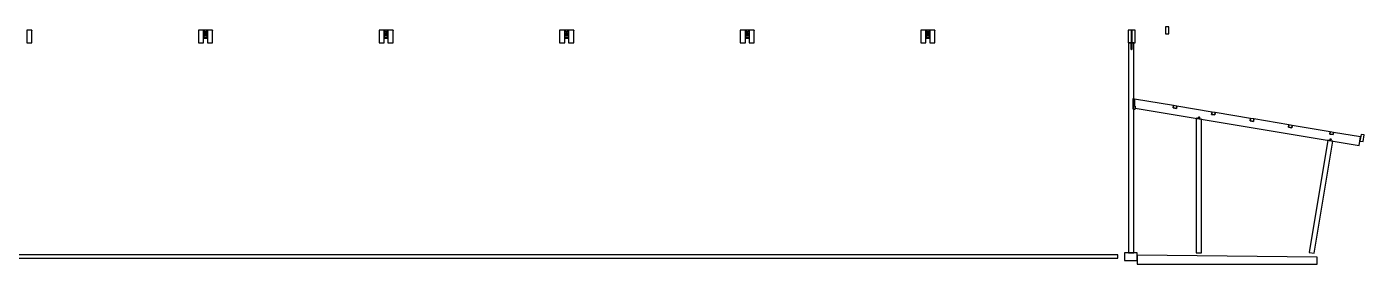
# Model space of a CAD drawing. Header units: inches. Extents: x -1578 to 1253, y -197 to 55.
# Drawn here: x -168 to 1253, y -197 to 55 of the extents above; entities that cross this region are included whole.
import ezdxf

# ---------------------------------------------------------------- set-up
doc = ezdxf.new("R2010")
doc.units = ezdxf.units.IN
doc.header["$MEASUREMENT"] = 0
doc.layers.add('SectionCutEdges', color=7, linetype='Continuous')

msp = doc.modelspace()

# ---------------------------------------------------------------- linework, layer by layer
at = {"layer": 'SectionCutEdges'}
for p, q in [((-163, 51.5), (-168.5, 51.5)), ((-168.5, 51.5), (-168.5, 40.6)), ((-163, 51.5), (-163, 51)), ((-163, 42.7), (-163, 51)), ((-163, 42.6), (-163, 42.7)), ((19.5, 51.5), (14, 51.5)), ((14, 51.5), (14, 48.7)), ((14, 48.7), (14, 43.2)), ((14, 48.7), (14, 48.7)), ((14, 43.2), (14, 38)), ((23.5, 51.5), (19.5, 51.5)), ((19.5, 51.5), (19.5, 50.5)), ((19.5, 51.4), (19.5, 51.5)), ((19.5, 40.9), (19.5, 51.4)), ((19.5, 50.5), (21, 50.5)), ((19.5, 49.9), (19.6, 50)), ((19.5, 49.8), (19.5, 49.9)), ((19.5, 49.9), (19.5, 49.9)), ((19.5, 49.8), (19.5, 43.1)), ((19.5, 49.8), (19.5, 49.8)), ((19.5, 43.1), (19.5, 43)), ((19.5, 43.1), (19.5, 43.1)), ((19.5, 43.1), (19.5, 43.1)), ((19.6, 43), (19.5, 43)), ((19.7, 50.1), (19.6, 50)), ((19.6, 50), (19.6, 50)), ((19.6, 50), (19.6, 50)), ((19.6, 50), (19.6, 50)), ((19.6, 42.9), (19.6, 43)), ((19.6, 43), (19.6, 43)), ((19.6, 42.9), (19.7, 42.9)), ((19.6, 42.9), (19.6, 42.9)), ((19.7, 50.1), (19.8, 50.1)), ((19.7, 50.1), (19.7, 50.1)), ((19.7, 42.9), (19.7, 42.9)), ((19.8, 42.9), (19.7, 42.9)), ((21, 50.1), (19.8, 50.1)), ((19.8, 42.9), (23.3, 42.9)), ((20, 43.4), (20, 49.6)), ((20, 49.6), (23, 49.6)), ((23, 43.4), (20, 43.4)), ((20.8, 48), (20.1, 46.8)), ((20.1, 46.8), (20.8, 45.6)), ((22.2, 48), (20.8, 48)), ((20.8, 47.2), (20.9, 47.3)), ((20.9, 47.3), (20.8, 47.2)), ((20.8, 47.1), (20.8, 47.2)), ((20.8, 47.2), (20.8, 47.1)), ((20.8, 46.9), (20.8, 47.1)), ((20.8, 47.1), (20.8, 46.9)), ((20.8, 46.8), (20.8, 46.9)), ((20.8, 46.9), (20.8, 46.8)), ((20.8, 46.7), (20.8, 46.8)), ((20.8, 46.8), (20.8, 46.7)), ((20.8, 46.6), (20.8, 46.7)), ((20.8, 46.7), (20.8, 46.6)), ((20.8, 46.5), (20.8, 46.6)), ((20.8, 46.6), (20.8, 46.5)), ((20.9, 46.4), (20.8, 46.5)), ((20.8, 46.5), (20.9, 46.4)), ((20.8, 45.6), (22.2, 45.6)), ((20.9, 47.3), (21, 47.4)), ((21, 47.4), (20.9, 47.3)), ((21, 46.3), (20.9, 46.4)), ((20.9, 46.4), (21, 46.3)), ((21, 50.4), (21, 50.5)), ((21, 50.4), (21, 50.1)), ((21, 50.1), (21, 50.1)), ((21, 47.4), (21.1, 47.4)), ((21.1, 47.4), (21, 47.4)), ((21.1, 46.2), (21, 46.3)), ((21, 46.3), (21.1, 46.2)), ((21.1, 47.4), (21.2, 47.5)), ((21.2, 47.5), (21.1, 47.4)), ((21.2, 46.2), (21.1, 46.2)), ((21.1, 46.2), (21.2, 46.2)), ((21.2, 47.5), (21.3, 47.5)), ((21.3, 47.5), (21.2, 47.5)), ((21.3, 46.1), (21.2, 46.2)), ((21.2, 46.2), (21.3, 46.1)), ((21.3, 47.5), (21.4, 47.6)), ((21.4, 47.6), (21.3, 47.5)), ((21.4, 46.1), (21.3, 46.1)), ((21.3, 46.1), (21.4, 46.1)), ((21.4, 47.6), (21.5, 47.6)), ((21.5, 47.6), (21.4, 47.6)), ((21.5, 46.1), (21.4, 46.1)), ((21.4, 46.1), (21.5, 46.1)), ((21.6, 47.6), (21.5, 47.6)), ((21.6, 47.6), (21.5, 47.6)), ((21.6, 46.1), (21.5, 46.1)), ((21.5, 46.1), (21.6, 46.1)), ((21.6, 47.6), (21.6, 47.6)), ((21.7, 47.6), (21.6, 47.6)), ((21.7, 47.5), (21.6, 47.6)), ((21.7, 46.1), (21.6, 46.1)), ((21.6, 46.1), (21.7, 46.1)), ((21.7, 47.5), (21.7, 47.6)), ((21.8, 47.5), (21.7, 47.5)), ((21.8, 47.5), (21.7, 47.5)), ((21.8, 46.2), (21.7, 46.1)), ((21.7, 46.1), (21.8, 46.2)), ((21.8, 47.5), (21.8, 47.5)), ((21.8, 47.5), (21.8, 47.5)), ((21.9, 47.5), (21.8, 47.5)), ((21.9, 47.4), (21.8, 47.5)), ((21.9, 46.2), (21.8, 46.2)), ((21.8, 46.2), (21.9, 46.2)), ((21.9, 47.4), (21.9, 47.5)), ((22, 47.4), (21.9, 47.4)), ((22, 47.4), (21.9, 47.4)), ((22, 46.3), (21.9, 46.2)), ((21.9, 46.2), (22, 46.3)), ((22, 50.1), (22, 50.5)), ((22, 50.5), (23.5, 50.5)), ((22, 50.1), (22, 50.1)), ((23.3, 50.1), (22, 50.1)), ((22, 47.3), (22, 47.4)), ((22, 47.4), (22, 47.4)), ((22.1, 47.3), (22, 47.4)), ((22.1, 47.3), (22, 47.3)), ((22.1, 46.4), (22, 46.3)), ((22, 46.3), (22.1, 46.4)), ((22.1, 47.3), (22.1, 47.3)), ((22.1, 47.3), (22.2, 47.2)), ((22.2, 47.2), (22.1, 47.3)), ((22.2, 46.5), (22.1, 46.4)), ((22.1, 46.4), (22.2, 46.5)), ((22.9, 46.8), (22.2, 48)), ((22.2, 47.2), (22.2, 47.1)), ((22.2, 47.1), (22.2, 47.2)), ((22.2, 47.1), (22.2, 46.9)), ((22.2, 46.9), (22.2, 47.1)), ((22.2, 46.9), (22.3, 46.8)), ((22.3, 46.8), (22.2, 46.9)), ((22.3, 46.8), (22.2, 46.7)), ((22.2, 45.6), (22.9, 46.8)), ((22.2, 46.7), (22.3, 46.8)), ((22.2, 46.7), (22.2, 46.6)), ((22.2, 46.6), (22.2, 46.7)), ((22.2, 46.6), (22.2, 46.5)), ((22.2, 46.5), (22.2, 46.6)), ((23, 49.6), (23, 43.4)), ((23.3, 50.1), (23.3, 50.1)), ((23.3, 50.1), (23.3, 50.1)), ((23.4, 50), (23.3, 50.1)), ((23.3, 42.9), (23.4, 42.9)), ((23.3, 42.9), (23.3, 42.9)), ((23.3, 42.9), (23.3, 42.9)), ((23.4, 50), (23.4, 50)), ((23.4, 50), (23.4, 50)), ((23.5, 50), (23.4, 50)), ((23.4, 43), (23.5, 43)), ((23.4, 42.9), (23.4, 43)), ((23.4, 42.9), (23.4, 42.9)), ((23.5, 50.5), (23.5, 51.5)), ((29, 51.5), (23.5, 51.5)), ((23.5, 51.5), (23.5, 40.6)), ((23.5, 49.9), (23.5, 50)), ((23.5, 49.9), (23.5, 49.9)), ((23.5, 49.8), (23.5, 49.9)), ((23.5, 43.1), (23.5, 49.8)), ((23.5, 49.8), (23.5, 49.8)), ((23.5, 43.1), (23.5, 43.1)), ((23.5, 43.1), (23.5, 43.1)), ((23.5, 43), (23.5, 43.1)), ((23.5, 43), (23.5, 43)), ((29, 51.5), (29, 51)), ((29, 42.7), (29, 51)), ((29, 42.6), (29, 42.7)), ((211.5, 51.5), (206, 51.5)), ((206, 51.5), (206, 48.7)), ((206, 48.7), (206, 43.2)), ((206, 48.7), (206, 48.7)), ((206, 43.2), (206, 38)), ((215.5, 51.5), (211.5, 51.5)), ((211.5, 51.5), (211.5, 50.5)), ((211.5, 51.4), (211.5, 51.5)), ((211.5, 40.9), (211.5, 51.4)), ((211.5, 50.5), (213, 50.5)), ((211.5, 49.9), (211.6, 50)), ((211.5, 49.8), (211.5, 49.9)), ((211.5, 49.9), (211.5, 49.9)), ((211.5, 49.8), (211.5, 43.1)), ((211.5, 49.8), (211.5, 49.8)), ((211.5, 43.1), (211.5, 43)), ((211.5, 43.1), (211.5, 43.1)), ((211.5, 43.1), (211.5, 43.1)), ((211.6, 43), (211.5, 43)), ((211.7, 50.1), (211.6, 50)), ((211.6, 50), (211.6, 50)), ((211.6, 50), (211.6, 50)), ((211.6, 50), (211.6, 50)), ((211.6, 42.9), (211.6, 43)), ((211.6, 43), (211.6, 43)), ((211.6, 42.9), (211.7, 42.9)), ((211.6, 42.9), (211.6, 42.9)), ((211.7, 50.1), (211.8, 50.1)), ((211.7, 50.1), (211.7, 50.1)), ((211.7, 42.9), (211.7, 42.9)), ((211.8, 42.9), (211.7, 42.9)), ((213, 50.1), (211.8, 50.1)), ((211.8, 42.9), (215.3, 42.9)), ((212, 43.4), (212, 49.6)), ((212, 49.6), (215, 49.6)), ((215, 43.4), (212, 43.4)), ((212.8, 48), (212.1, 46.8)), ((212.1, 46.8), (212.8, 45.6)), ((214.2, 48), (212.8, 48)), ((212.8, 47.2), (212.9, 47.3)), ((212.9, 47.3), (212.8, 47.2)), ((212.8, 47.1), (212.8, 47.2)), ((212.8, 47.2), (212.8, 47.1)), ((212.8, 46.9), (212.8, 47.1)), ((212.8, 47.1), (212.8, 46.9)), ((212.8, 46.8), (212.8, 46.9)), ((212.8, 46.9), (212.8, 46.8)), ((212.8, 46.7), (212.8, 46.8)), ((212.8, 46.8), (212.8, 46.7)), ((212.8, 46.6), (212.8, 46.7)), ((212.8, 46.7), (212.8, 46.6)), ((212.8, 46.5), (212.8, 46.6)), ((212.8, 46.6), (212.8, 46.5)), ((212.9, 46.4), (212.8, 46.5)), ((212.8, 46.5), (212.9, 46.4)), ((212.8, 45.6), (214.2, 45.6)), ((212.9, 47.3), (213, 47.4)), ((213, 47.4), (212.9, 47.3)), ((213, 46.3), (212.9, 46.4)), ((212.9, 46.4), (213, 46.3)), ((213, 50.4), (213, 50.5)), ((213, 50.4), (213, 50.1)), ((213, 50.1), (213, 50.1)), ((213, 47.4), (213.1, 47.4)), ((213.1, 47.4), (213, 47.4)), ((213.1, 46.2), (213, 46.3)), ((213, 46.3), (213.1, 46.2)), ((213.1, 47.4), (213.2, 47.5)), ((213.2, 47.5), (213.1, 47.4)), ((213.2, 46.2), (213.1, 46.2)), ((213.1, 46.2), (213.2, 46.2)), ((213.2, 47.5), (213.3, 47.5)), ((213.3, 47.5), (213.2, 47.5)), ((213.3, 46.1), (213.2, 46.2)), ((213.2, 46.2), (213.3, 46.1)), ((213.3, 47.5), (213.4, 47.6)), ((213.4, 47.6), (213.3, 47.5)), ((213.4, 46.1), (213.3, 46.1)), ((213.3, 46.1), (213.4, 46.1)), ((213.4, 47.6), (213.5, 47.6)), ((213.5, 47.6), (213.4, 47.6)), ((213.5, 46.1), (213.4, 46.1)), ((213.4, 46.1), (213.5, 46.1)), ((213.6, 47.6), (213.5, 47.6)), ((213.6, 47.6), (213.5, 47.6)), ((213.6, 46.1), (213.5, 46.1)), ((213.5, 46.1), (213.6, 46.1)), ((213.6, 47.6), (213.6, 47.6)), ((213.7, 47.6), (213.6, 47.6)), ((213.7, 47.5), (213.6, 47.6)), ((213.7, 46.1), (213.6, 46.1)), ((213.6, 46.1), (213.7, 46.1)), ((213.7, 47.5), (213.7, 47.6)), ((213.8, 47.5), (213.7, 47.5)), ((213.8, 47.5), (213.7, 47.5)), ((213.8, 46.2), (213.7, 46.1)), ((213.7, 46.1), (213.8, 46.2)), ((213.8, 47.5), (213.8, 47.5)), ((213.8, 47.5), (213.8, 47.5)), ((213.9, 47.5), (213.8, 47.5)), ((213.9, 47.4), (213.8, 47.5)), ((213.9, 46.2), (213.8, 46.2)), ((213.8, 46.2), (213.9, 46.2)), ((213.9, 47.4), (213.9, 47.5)), ((214, 47.4), (213.9, 47.4)), ((214, 47.4), (213.9, 47.4)), ((214, 46.3), (213.9, 46.2)), ((213.9, 46.2), (214, 46.3)), ((214, 50.1), (214, 50.5)), ((214, 50.5), (215.5, 50.5)), ((214, 50.1), (214, 50.1)), ((215.3, 50.1), (214, 50.1)), ((214, 47.3), (214, 47.4)), ((214, 47.4), (214, 47.4)), ((214.1, 47.3), (214, 47.4)), ((214.1, 47.3), (214, 47.3)), ((214.1, 46.4), (214, 46.3)), ((214, 46.3), (214.1, 46.4)), ((214.1, 47.3), (214.1, 47.3)), ((214.1, 47.3), (214.2, 47.2)), ((214.2, 47.2), (214.1, 47.3)), ((214.2, 46.5), (214.1, 46.4)), ((214.1, 46.4), (214.2, 46.5)), ((214.9, 46.8), (214.2, 48)), ((214.2, 47.2), (214.2, 47.1)), ((214.2, 47.1), (214.2, 47.2)), ((214.2, 47.1), (214.2, 46.9)), ((214.2, 46.9), (214.2, 47.1)), ((214.2, 46.9), (214.3, 46.8)), ((214.3, 46.8), (214.2, 46.9)), ((214.3, 46.8), (214.2, 46.7)), ((214.2, 45.6), (214.9, 46.8)), ((214.2, 46.7), (214.3, 46.8)), ((214.2, 46.7), (214.2, 46.6)), ((214.2, 46.6), (214.2, 46.7)), ((214.2, 46.6), (214.2, 46.5)), ((214.2, 46.5), (214.2, 46.6)), ((215, 49.6), (215, 43.4)), ((215.3, 50.1), (215.3, 50.1)), ((215.3, 50.1), (215.3, 50.1)), ((215.4, 50), (215.3, 50.1)), ((215.3, 42.9), (215.4, 42.9)), ((215.3, 42.9), (215.3, 42.9)), ((215.3, 42.9), (215.3, 42.9)), ((215.4, 50), (215.4, 50)), ((215.4, 50), (215.4, 50)), ((215.5, 50), (215.4, 50)), ((215.4, 43), (215.5, 43)), ((215.4, 42.9), (215.4, 43)), ((215.4, 42.9), (215.4, 42.9)), ((215.5, 50.5), (215.5, 51.5)), ((221, 51.5), (215.5, 51.5)), ((215.5, 51.5), (215.5, 40.6)), ((215.5, 49.9), (215.5, 50)), ((215.5, 49.9), (215.5, 49.9)), ((215.5, 49.8), (215.5, 49.9)), ((215.5, 43.1), (215.5, 49.8)), ((215.5, 49.8), (215.5, 49.8)), ((215.5, 43.1), (215.5, 43.1)), ((215.5, 43.1), (215.5, 43.1)), ((215.5, 43), (215.5, 43.1)), ((215.5, 43), (215.5, 43)), ((221, 51.5), (221, 51)), ((221, 42.7), (221, 51)), ((221, 42.6), (221, 42.7)), ((403.5, 51.5), (398, 51.5)), ((398, 51.5), (398, 48.7)), ((398, 48.7), (398, 43.2)), ((398, 48.7), (398, 48.7)), ((398, 43.2), (398, 38)), ((407.5, 51.5), (403.5, 51.5)), ((403.5, 51.5), (403.5, 50.5)), ((403.5, 51.4), (403.5, 51.5)), ((403.5, 40.9), (403.5, 51.4)), ((403.5, 50.5), (405, 50.5)), ((403.5, 49.9), (403.6, 50)), ((403.5, 49.8), (403.5, 49.9)), ((403.5, 49.9), (403.5, 49.9)), ((403.5, 49.8), (403.5, 43.1)), ((403.5, 49.8), (403.5, 49.8)), ((403.5, 43.1), (403.5, 43)), ((403.5, 43.1), (403.5, 43.1)), ((403.5, 43.1), (403.5, 43.1)), ((403.6, 43), (403.5, 43)), ((403.7, 50.1), (403.6, 50)), ((403.6, 50), (403.6, 50)), ((403.6, 50), (403.6, 50)), ((403.6, 50), (403.6, 50)), ((403.6, 42.9), (403.6, 43)), ((403.6, 43), (403.6, 43)), ((403.6, 42.9), (403.7, 42.9)), ((403.6, 42.9), (403.6, 42.9)), ((403.7, 50.1), (403.8, 50.1)), ((403.7, 50.1), (403.7, 50.1)), ((403.7, 42.9), (403.7, 42.9)), ((403.8, 42.9), (403.7, 42.9)), ((405, 50.1), (403.8, 50.1)), ((403.8, 42.9), (407.3, 42.9)), ((404, 43.4), (404, 49.6)), ((404, 49.6), (407, 49.6)), ((407, 43.4), (404, 43.4)), ((404.8, 48), (404.1, 46.8)), ((404.1, 46.8), (404.8, 45.6)), ((406.2, 48), (404.8, 48)), ((404.8, 47.2), (404.9, 47.3)), ((404.9, 47.3), (404.8, 47.2)), ((404.8, 47.1), (404.8, 47.2)), ((404.8, 47.2), (404.8, 47.1)), ((404.8, 46.9), (404.8, 47.1)), ((404.8, 47.1), (404.8, 46.9)), ((404.8, 46.8), (404.8, 46.9)), ((404.8, 46.9), (404.8, 46.8)), ((404.8, 46.7), (404.8, 46.8)), ((404.8, 46.8), (404.8, 46.7)), ((404.8, 46.6), (404.8, 46.7)), ((404.8, 46.7), (404.8, 46.6)), ((404.8, 46.5), (404.8, 46.6)), ((404.8, 46.6), (404.8, 46.5)), ((404.9, 46.4), (404.8, 46.5)), ((404.8, 46.5), (404.9, 46.4)), ((404.8, 45.6), (406.2, 45.6)), ((404.9, 47.3), (405, 47.4)), ((405, 47.4), (404.9, 47.3)), ((405, 46.3), (404.9, 46.4)), ((404.9, 46.4), (405, 46.3)), ((405, 50.4), (405, 50.5)), ((405, 50.4), (405, 50.1)), ((405, 50.1), (405, 50.1)), ((405, 47.4), (405.1, 47.4)), ((405.1, 47.4), (405, 47.4)), ((405.1, 46.2), (405, 46.3)), ((405, 46.3), (405.1, 46.2)), ((405.1, 47.4), (405.2, 47.5)), ((405.2, 47.5), (405.1, 47.4)), ((405.2, 46.2), (405.1, 46.2)), ((405.1, 46.2), (405.2, 46.2)), ((405.2, 47.5), (405.3, 47.5)), ((405.3, 47.5), (405.2, 47.5)), ((405.3, 46.1), (405.2, 46.2)), ((405.2, 46.2), (405.3, 46.1)), ((405.3, 47.5), (405.4, 47.6)), ((405.4, 47.6), (405.3, 47.5)), ((405.4, 46.1), (405.3, 46.1)), ((405.3, 46.1), (405.4, 46.1)), ((405.4, 47.6), (405.5, 47.6)), ((405.5, 47.6), (405.4, 47.6)), ((405.5, 46.1), (405.4, 46.1)), ((405.4, 46.1), (405.5, 46.1)), ((405.6, 47.6), (405.5, 47.6)), ((405.6, 47.6), (405.5, 47.6)), ((405.6, 46.1), (405.5, 46.1)), ((405.5, 46.1), (405.6, 46.1)), ((405.6, 47.6), (405.6, 47.6)), ((405.7, 47.6), (405.6, 47.6)), ((405.7, 47.5), (405.6, 47.6)), ((405.7, 46.1), (405.6, 46.1)), ((405.6, 46.1), (405.7, 46.1)), ((405.7, 47.5), (405.7, 47.6)), ((405.8, 47.5), (405.7, 47.5)), ((405.8, 47.5), (405.7, 47.5)), ((405.8, 46.2), (405.7, 46.1)), ((405.7, 46.1), (405.8, 46.2)), ((405.8, 47.5), (405.8, 47.5)), ((405.8, 47.5), (405.8, 47.5)), ((405.9, 47.5), (405.8, 47.5)), ((405.9, 47.4), (405.8, 47.5)), ((405.9, 46.2), (405.8, 46.2)), ((405.8, 46.2), (405.9, 46.2)), ((405.9, 47.4), (405.9, 47.5)), ((406, 47.4), (405.9, 47.4)), ((406, 47.4), (405.9, 47.4)), ((406, 46.3), (405.9, 46.2)), ((405.9, 46.2), (406, 46.3)), ((406, 50.1), (406, 50.5)), ((406, 50.5), (407.5, 50.5)), ((406, 50.1), (406, 50.1)), ((407.3, 50.1), (406, 50.1)), ((406, 47.3), (406, 47.4)), ((406, 47.4), (406, 47.4)), ((406.1, 47.3), (406, 47.4)), ((406.1, 47.3), (406, 47.3)), ((406.1, 46.4), (406, 46.3)), ((406, 46.3), (406.1, 46.4)), ((406.1, 47.3), (406.1, 47.3)), ((406.1, 47.3), (406.2, 47.2)), ((406.2, 47.2), (406.1, 47.3)), ((406.2, 46.5), (406.1, 46.4)), ((406.1, 46.4), (406.2, 46.5)), ((406.9, 46.8), (406.2, 48)), ((406.2, 47.2), (406.2, 47.1)), ((406.2, 47.1), (406.2, 47.2)), ((406.2, 47.1), (406.2, 46.9)), ((406.2, 46.9), (406.2, 47.1)), ((406.2, 46.9), (406.3, 46.8)), ((406.3, 46.8), (406.2, 46.9)), ((406.3, 46.8), (406.2, 46.7)), ((406.2, 45.6), (406.9, 46.8)), ((406.2, 46.7), (406.3, 46.8)), ((406.2, 46.7), (406.2, 46.6)), ((406.2, 46.6), (406.2, 46.7)), ((406.2, 46.6), (406.2, 46.5)), ((406.2, 46.5), (406.2, 46.6)), ((407, 49.6), (407, 43.4)), ((407.3, 50.1), (407.3, 50.1)), ((407.3, 50.1), (407.3, 50.1)), ((407.4, 50), (407.3, 50.1)), ((407.3, 42.9), (407.4, 42.9)), ((407.3, 42.9), (407.3, 42.9)), ((407.3, 42.9), (407.3, 42.9)), ((407.4, 50), (407.4, 50)), ((407.4, 50), (407.4, 50)), ((407.5, 50), (407.4, 50)), ((407.4, 43), (407.5, 43)), ((407.4, 42.9), (407.4, 43)), ((407.4, 42.9), (407.4, 42.9)), ((407.5, 50.5), (407.5, 51.5)), ((413, 51.5), (407.5, 51.5)), ((407.5, 51.5), (407.5, 40.6)), ((407.5, 49.9), (407.5, 50)), ((407.5, 49.9), (407.5, 49.9)), ((407.5, 49.8), (407.5, 49.9)), ((407.5, 43.1), (407.5, 49.8)), ((407.5, 49.8), (407.5, 49.8)), ((407.5, 43.1), (407.5, 43.1)), ((407.5, 43.1), (407.5, 43.1)), ((407.5, 43), (407.5, 43.1)), ((407.5, 43), (407.5, 43)), ((413, 51.5), (413, 51)), ((413, 42.7), (413, 51)), ((413, 42.6), (413, 42.7)), ((595.5, 51.5), (590, 51.5)), ((590, 51.5), (590, 48.7)), ((590, 48.7), (590, 43.2)), ((590, 48.7), (590, 48.7)), ((590, 43.2), (590, 38)), ((599.5, 51.5), (595.5, 51.5)), ((595.5, 51.5), (595.5, 50.5)), ((595.5, 51.4), (595.5, 51.5)), ((595.5, 40.9), (595.5, 51.4)), ((595.5, 50.5), (597, 50.5)), ((595.5, 49.9), (595.6, 50)), ((595.5, 49.8), (595.5, 49.9)), ((595.5, 49.9), (595.5, 49.9)), ((595.5, 49.8), (595.5, 43.1)), ((595.5, 49.8), (595.5, 49.8)), ((595.5, 43.1), (595.5, 43)), ((595.5, 43.1), (595.5, 43.1)), ((595.5, 43.1), (595.5, 43.1)), ((595.6, 43), (595.5, 43)), ((595.7, 50.1), (595.6, 50)), ((595.6, 50), (595.6, 50)), ((595.6, 50), (595.6, 50)), ((595.6, 50), (595.6, 50)), ((595.6, 42.9), (595.6, 43)), ((595.6, 43), (595.6, 43)), ((595.6, 42.9), (595.7, 42.9)), ((595.6, 42.9), (595.6, 42.9)), ((595.7, 50.1), (595.8, 50.1)), ((595.7, 50.1), (595.7, 50.1)), ((595.7, 42.9), (595.7, 42.9)), ((595.8, 42.9), (595.7, 42.9)), ((597, 50.1), (595.8, 50.1)), ((595.8, 42.9), (599.3, 42.9)), ((596, 43.4), (596, 49.6)), ((596, 49.6), (599, 49.6)), ((599, 43.4), (596, 43.4)), ((596.8, 48), (596.1, 46.8)), ((596.1, 46.8), (596.8, 45.6)), ((598.2, 48), (596.8, 48)), ((596.8, 47.2), (596.9, 47.3)), ((596.9, 47.3), (596.8, 47.2)), ((596.8, 47.1), (596.8, 47.2)), ((596.8, 47.2), (596.8, 47.1)), ((596.8, 46.9), (596.8, 47.1)), ((596.8, 47.1), (596.8, 46.9)), ((596.8, 46.8), (596.8, 46.9)), ((596.8, 46.9), (596.8, 46.8)), ((596.8, 46.7), (596.8, 46.8)), ((596.8, 46.8), (596.8, 46.7)), ((596.8, 46.6), (596.8, 46.7)), ((596.8, 46.7), (596.8, 46.6)), ((596.8, 46.5), (596.8, 46.6)), ((596.8, 46.6), (596.8, 46.5)), ((596.9, 46.4), (596.8, 46.5)), ((596.8, 46.5), (596.9, 46.4)), ((596.8, 45.6), (598.2, 45.6)), ((596.9, 47.3), (597, 47.4)), ((597, 47.4), (596.9, 47.3)), ((597, 46.3), (596.9, 46.4)), ((596.9, 46.4), (597, 46.3)), ((597, 50.4), (597, 50.5)), ((597, 50.4), (597, 50.1)), ((597, 50.1), (597, 50.1)), ((597, 47.4), (597.1, 47.4)), ((597.1, 47.4), (597, 47.4)), ((597.1, 46.2), (597, 46.3)), ((597, 46.3), (597.1, 46.2)), ((597.1, 47.4), (597.2, 47.5)), ((597.2, 47.5), (597.1, 47.4)), ((597.2, 46.2), (597.1, 46.2)), ((597.1, 46.2), (597.2, 46.2)), ((597.2, 47.5), (597.3, 47.5)), ((597.3, 47.5), (597.2, 47.5)), ((597.3, 46.1), (597.2, 46.2)), ((597.2, 46.2), (597.3, 46.1)), ((597.3, 47.5), (597.4, 47.6)), ((597.4, 47.6), (597.3, 47.5)), ((597.4, 46.1), (597.3, 46.1)), ((597.3, 46.1), (597.4, 46.1)), ((597.4, 47.6), (597.5, 47.6)), ((597.5, 47.6), (597.4, 47.6)), ((597.5, 46.1), (597.4, 46.1)), ((597.4, 46.1), (597.5, 46.1)), ((597.6, 47.6), (597.5, 47.6)), ((597.6, 47.6), (597.5, 47.6)), ((597.6, 46.1), (597.5, 46.1)), ((597.5, 46.1), (597.6, 46.1)), ((597.6, 47.6), (597.6, 47.6)), ((597.7, 47.6), (597.6, 47.6)), ((597.7, 47.5), (597.6, 47.6)), ((597.7, 46.1), (597.6, 46.1)), ((597.6, 46.1), (597.7, 46.1)), ((597.7, 47.5), (597.7, 47.6)), ((597.8, 47.5), (597.7, 47.5)), ((597.8, 47.5), (597.7, 47.5)), ((597.8, 46.2), (597.7, 46.1)), ((597.7, 46.1), (597.8, 46.2)), ((597.8, 47.5), (597.8, 47.5)), ((597.8, 47.5), (597.8, 47.5)), ((597.9, 47.5), (597.8, 47.5)), ((597.9, 47.4), (597.8, 47.5)), ((597.9, 46.2), (597.8, 46.2)), ((597.8, 46.2), (597.9, 46.2)), ((597.9, 47.4), (597.9, 47.5)), ((598, 47.4), (597.9, 47.4)), ((598, 47.4), (597.9, 47.4)), ((598, 46.3), (597.9, 46.2)), ((597.9, 46.2), (598, 46.3)), ((598, 50.1), (598, 50.5)), ((598, 50.5), (599.5, 50.5)), ((598, 50.1), (598, 50.1)), ((599.3, 50.1), (598, 50.1)), ((598, 47.3), (598, 47.4)), ((598, 47.4), (598, 47.4)), ((598.1, 47.3), (598, 47.4)), ((598.1, 47.3), (598, 47.3)), ((598.1, 46.4), (598, 46.3)), ((598, 46.3), (598.1, 46.4)), ((598.1, 47.3), (598.1, 47.3)), ((598.1, 47.3), (598.2, 47.2)), ((598.2, 47.2), (598.1, 47.3)), ((598.2, 46.5), (598.1, 46.4)), ((598.1, 46.4), (598.2, 46.5)), ((598.9, 46.8), (598.2, 48)), ((598.2, 47.2), (598.2, 47.1)), ((598.2, 47.1), (598.2, 47.2)), ((598.2, 47.1), (598.2, 46.9)), ((598.2, 46.9), (598.2, 47.1)), ((598.2, 46.9), (598.3, 46.8)), ((598.3, 46.8), (598.2, 46.9)), ((598.3, 46.8), (598.2, 46.7)), ((598.2, 45.6), (598.9, 46.8)), ((598.2, 46.7), (598.3, 46.8)), ((598.2, 46.7), (598.2, 46.6)), ((598.2, 46.6), (598.2, 46.7)), ((598.2, 46.6), (598.2, 46.5)), ((598.2, 46.5), (598.2, 46.6)), ((599, 49.6), (599, 43.4)), ((599.3, 50.1), (599.3, 50.1)), ((599.3, 50.1), (599.3, 50.1)), ((599.4, 50), (599.3, 50.1)), ((599.3, 42.9), (599.4, 42.9)), ((599.3, 42.9), (599.3, 42.9)), ((599.3, 42.9), (599.3, 42.9)), ((599.4, 50), (599.4, 50)), ((599.4, 50), (599.4, 50)), ((599.5, 50), (599.4, 50)), ((599.4, 43), (599.5, 43)), ((599.4, 42.9), (599.4, 43)), ((599.4, 42.9), (599.4, 42.9)), ((599.5, 50.5), (599.5, 51.5)), ((605, 51.5), (599.5, 51.5)), ((599.5, 51.5), (599.5, 40.6)), ((599.5, 49.9), (599.5, 50)), ((599.5, 49.9), (599.5, 49.9)), ((599.5, 49.8), (599.5, 49.9)), ((599.5, 43.1), (599.5, 49.8)), ((599.5, 49.8), (599.5, 49.8)), ((599.5, 43.1), (599.5, 43.1)), ((599.5, 43.1), (599.5, 43.1)), ((599.5, 43), (599.5, 43.1)), ((599.5, 43), (599.5, 43)), ((605, 51.5), (605, 51)), ((605, 42.7), (605, 51)), ((605, 42.6), (605, 42.7)), ((787.5, 51.5), (782, 51.5)), ((782, 51.5), (782, 48.7)), ((782, 48.7), (782, 43.2)), ((782, 48.7), (782, 48.7)), ((782, 43.2), (782, 38)), ((791.5, 51.5), (787.5, 51.5)), ((787.5, 51.5), (787.5, 50.5)), ((787.5, 51.4), (787.5, 51.5)), ((787.5, 40.9), (787.5, 51.4)), ((787.5, 50.5), (789, 50.5)), ((787.5, 49.9), (787.6, 50)), ((787.5, 49.8), (787.5, 49.9)), ((787.5, 49.9), (787.5, 49.9)), ((787.5, 49.8), (787.5, 43.1)), ((787.5, 49.8), (787.5, 49.8)), ((787.5, 43.1), (787.5, 43)), ((787.5, 43.1), (787.5, 43.1)), ((787.5, 43.1), (787.5, 43.1)), ((787.6, 43), (787.5, 43)), ((787.7, 50.1), (787.6, 50)), ((787.6, 50), (787.6, 50)), ((787.6, 50), (787.6, 50)), ((787.6, 50), (787.6, 50)), ((787.6, 42.9), (787.6, 43)), ((787.6, 43), (787.6, 43)), ((787.6, 42.9), (787.7, 42.9)), ((787.6, 42.9), (787.6, 42.9)), ((787.7, 50.1), (787.8, 50.1)), ((787.7, 50.1), (787.7, 50.1)), ((787.7, 42.9), (787.7, 42.9)), ((787.8, 42.9), (787.7, 42.9)), ((789, 50.1), (787.8, 50.1)), ((787.8, 42.9), (791.3, 42.9)), ((788, 43.4), (788, 49.6)), ((788, 49.6), (791, 49.6)), ((791, 43.4), (788, 43.4)), ((788.8, 48), (788.1, 46.8)), ((788.1, 46.8), (788.8, 45.6)), ((790.2, 48), (788.8, 48)), ((788.8, 47.2), (788.9, 47.3)), ((788.9, 47.3), (788.8, 47.2)), ((788.8, 47.1), (788.8, 47.2)), ((788.8, 47.2), (788.8, 47.1)), ((788.8, 46.9), (788.8, 47.1)), ((788.8, 47.1), (788.8, 46.9)), ((788.8, 46.8), (788.8, 46.9)), ((788.8, 46.9), (788.8, 46.8)), ((788.8, 46.7), (788.8, 46.8)), ((788.8, 46.8), (788.8, 46.7)), ((788.8, 46.6), (788.8, 46.7)), ((788.8, 46.7), (788.8, 46.6)), ((788.8, 46.5), (788.8, 46.6)), ((788.8, 46.6), (788.8, 46.5)), ((788.9, 46.4), (788.8, 46.5)), ((788.8, 46.5), (788.9, 46.4)), ((788.8, 45.6), (790.2, 45.6)), ((788.9, 47.3), (789, 47.4)), ((789, 47.4), (788.9, 47.3)), ((789, 46.3), (788.9, 46.4)), ((788.9, 46.4), (789, 46.3)), ((789, 50.4), (789, 50.5)), ((789, 50.4), (789, 50.1)), ((789, 50.1), (789, 50.1)), ((789, 47.4), (789.1, 47.4)), ((789.1, 47.4), (789, 47.4)), ((789.1, 46.2), (789, 46.3)), ((789, 46.3), (789.1, 46.2)), ((789.1, 47.4), (789.2, 47.5)), ((789.2, 47.5), (789.1, 47.4)), ((789.2, 46.2), (789.1, 46.2)), ((789.1, 46.2), (789.2, 46.2)), ((789.2, 47.5), (789.3, 47.5)), ((789.3, 47.5), (789.2, 47.5)), ((789.3, 46.1), (789.2, 46.2)), ((789.2, 46.2), (789.3, 46.1)), ((789.3, 47.5), (789.4, 47.6)), ((789.4, 47.6), (789.3, 47.5)), ((789.4, 46.1), (789.3, 46.1)), ((789.3, 46.1), (789.4, 46.1)), ((789.4, 47.6), (789.5, 47.6)), ((789.5, 47.6), (789.4, 47.6)), ((789.5, 46.1), (789.4, 46.1)), ((789.4, 46.1), (789.5, 46.1)), ((789.6, 47.6), (789.5, 47.6)), ((789.6, 47.6), (789.5, 47.6)), ((789.6, 46.1), (789.5, 46.1)), ((789.5, 46.1), (789.6, 46.1)), ((789.6, 47.6), (789.6, 47.6)), ((789.7, 47.6), (789.6, 47.6)), ((789.7, 47.5), (789.6, 47.6)), ((789.7, 46.1), (789.6, 46.1)), ((789.6, 46.1), (789.7, 46.1)), ((789.7, 47.5), (789.7, 47.6)), ((789.8, 47.5), (789.7, 47.5)), ((789.8, 47.5), (789.7, 47.5)), ((789.8, 46.2), (789.7, 46.1)), ((789.7, 46.1), (789.8, 46.2)), ((789.8, 47.5), (789.8, 47.5)), ((789.8, 47.5), (789.8, 47.5)), ((789.9, 47.5), (789.8, 47.5)), ((789.9, 47.4), (789.8, 47.5)), ((789.9, 46.2), (789.8, 46.2)), ((789.8, 46.2), (789.9, 46.2)), ((789.9, 47.4), (789.9, 47.5)), ((790, 47.4), (789.9, 47.4)), ((790, 47.4), (789.9, 47.4)), ((790, 46.3), (789.9, 46.2)), ((789.9, 46.2), (790, 46.3)), ((790, 50.1), (790, 50.5)), ((790, 50.5), (791.5, 50.5)), ((790, 50.1), (790, 50.1)), ((791.3, 50.1), (790, 50.1)), ((790, 47.3), (790, 47.4)), ((790, 47.4), (790, 47.4)), ((790.1, 47.3), (790, 47.4)), ((790.1, 47.3), (790, 47.3)), ((790.1, 46.4), (790, 46.3)), ((790, 46.3), (790.1, 46.4)), ((790.1, 47.3), (790.1, 47.3)), ((790.1, 47.3), (790.2, 47.2)), ((790.2, 47.2), (790.1, 47.3)), ((790.2, 46.5), (790.1, 46.4)), ((790.1, 46.4), (790.2, 46.5)), ((790.9, 46.8), (790.2, 48)), ((790.2, 47.2), (790.2, 47.1)), ((790.2, 47.1), (790.2, 47.2)), ((790.2, 47.1), (790.2, 46.9)), ((790.2, 46.9), (790.2, 47.1)), ((790.2, 46.9), (790.3, 46.8)), ((790.3, 46.8), (790.2, 46.9)), ((790.3, 46.8), (790.2, 46.7)), ((790.2, 45.6), (790.9, 46.8)), ((790.2, 46.7), (790.3, 46.8)), ((790.2, 46.7), (790.2, 46.6)), ((790.2, 46.6), (790.2, 46.7)), ((790.2, 46.6), (790.2, 46.5)), ((790.2, 46.5), (790.2, 46.6)), ((791, 49.6), (791, 43.4)), ((791.3, 50.1), (791.3, 50.1)), ((791.3, 50.1), (791.3, 50.1)), ((791.4, 50), (791.3, 50.1)), ((791.3, 42.9), (791.4, 42.9)), ((791.3, 42.9), (791.3, 42.9)), ((791.3, 42.9), (791.3, 42.9)), ((791.4, 50), (791.4, 50)), ((791.4, 50), (791.4, 50)), ((791.5, 50), (791.4, 50)), ((791.4, 43), (791.5, 43)), ((791.4, 42.9), (791.4, 43)), ((791.4, 42.9), (791.4, 42.9)), ((791.5, 50.5), (791.5, 51.5)), ((797, 51.5), (791.5, 51.5)), ((791.5, 51.5), (791.5, 40.6)), ((791.5, 49.9), (791.5, 50)), ((791.5, 49.9), (791.5, 49.9)), ((791.5, 49.8), (791.5, 49.9)), ((791.5, 43.1), (791.5, 49.8)), ((791.5, 49.8), (791.5, 49.8)), ((791.5, 43.1), (791.5, 43.1)), ((791.5, 43.1), (791.5, 43.1)), ((791.5, 43), (791.5, 43.1)), ((791.5, 43), (791.5, 43)), ((797, 51.5), (797, 51)), ((797, 42.7), (797, 51)), ((797, 42.6), (797, 42.7)), ((1002.3, 51.5), (1002.3, 50.6)), ((1005.8, 51.5), (1002.3, 51.5)), ((1002.3, 50.6), (1002.3, 41.9)), ((1005.8, 40.7), (1005.8, 51.5)), ((1009.8, 51.5), (1006.3, 51.5)), ((1006.3, 51.5), (1006.3, 40.7)), ((1009.8, 41.6), (1009.8, 51.5)), ((1042, 55.1), (1042, 47.4)), ((1045.5, 55.1), (1042, 55.1)), ((1042, 47.4), (1045.5, 47.4)), ((1045.5, 47.4), (1045.5, 55.1)), ((-168.5, 40.6), (-168.5, 38)), ((-168.5, 38), (-163, 38)), ((-163, 38), (-163, 42.6)), ((14, 38), (19.5, 38)), ((19.5, 38), (19.5, 40.9)), ((23.5, 40.6), (23.5, 38)), ((23.5, 38), (29, 38)), ((29, 38), (29, 42.6)), ((206, 38), (211.5, 38)), ((211.5, 38), (211.5, 40.9)), ((215.5, 40.6), (215.5, 38)), ((215.5, 38), (221, 38)), ((221, 38), (221, 42.6)), ((398, 38), (403.5, 38)), ((403.5, 38), (403.5, 40.9)), ((407.5, 40.6), (407.5, 38)), ((407.5, 38), (413, 38)), ((413, 38), (413, 42.6)), ((590, 38), (595.5, 38)), ((595.5, 38), (595.5, 40.9)), ((599.5, 40.6), (599.5, 38)), ((599.5, 38), (605, 38)), ((605, 38), (605, 42.6)), ((782, 38), (787.5, 38)), ((787.5, 38), (787.5, 40.9)), ((791.5, 40.6), (791.5, 38)), ((791.5, 38), (797, 38)), ((797, 38), (797, 42.6)), ((1002.3, 41.9), (1002.3, 38)), ((1002.3, 38), (1005.8, 38)), ((1002.8, 38), (1002.8, -185.2)), ((1002.8, 38), (1002.8, 38)), ((1005.7, 38), (1002.8, 38)), ((1005.7, 30.9), (1005.7, 38)), ((1006.3, 30.9), (1005.7, 30.9)), ((1005.7, 30.9), (1005.7, 30.9)), ((1005.8, 38), (1005.8, 40.7)), ((1006.3, 39.7), (1005.8, 39.7)), ((1005.8, 39.7), (1005.8, 30.9)), ((1005.8, 30.9), (1006.3, 30.9)), ((1006.3, 40.7), (1006.3, 38)), ((1006.3, 32.7), (1006.3, 39.7)), ((1006.3, 38), (1006.3, 30.9)), ((1008.3, 38), (1006.3, 38)), ((1006.3, 38), (1009.8, 38)), ((1006.3, 32.7), (1006.3, 30.9)), ((1006.3, 30.9), (1006.3, 30.9)), ((1008.3, -21.2), (1008.3, 38)), ((1008.3, 38), (1008.3, 38)), ((1009.8, 41.3), (1009.8, 41.6)), ((1009.8, 38), (1009.8, 41.3)), ((1007.8, -32.4), (1007.8, -21.2)), ((1007.8, -21.2), (1008.3, -21.2)), ((1007.8, -21.2), (1007.8, -32.4)), ((1008.3, -21.2), (1007.8, -21.2)), ((1008.3, -21.7), (1008.3, -21.2)), ((1008.9, -21.8), (1008.3, -21.7)), ((1008.9, -29.4), (1008.9, -21.8)), ((1009, -21.8), (1009, -29.4)), ((1050.7, -28.7), (1009, -21.8)), ((1008.3, -32.4), (1007.8, -32.4)), ((1007.8, -32.4), (1010, -32.4)), ((1008.3, -185.2), (1008.3, -32.4)), ((1010, -29.4), (1008.9, -29.4)), ((1009, -29.4), (1010, -29.4)), ((1010, -32.2), (1010, -29.4)), ((1010, -29.4), (1010, -31.3)), ((1010, -31.3), (1248, -71)), ((1010, -32.4), (1010, -32.2)), ((1050.7, -28.7), (1050.3, -31.2)), ((1050.3, -31.2), (1050.7, -28.7)), ((1050.3, -31.2), (1053.7, -31.8)), ((1053.7, -31.8), (1050.3, -31.2)), ((1054.1, -29.3), (1050.7, -28.7)), ((1053.7, -31.8), (1054.1, -29.3)), ((1054.1, -29.3), (1053.7, -31.8)), ((1091.6, -35.6), (1054.1, -29.3)), ((1080.3, -43.1), (1074.8, -42.1)), ((1074.8, -42.1), (1074.8, -185.2)), ((1077.3, -40.9), (1077.3, -40.8)), ((1077.3, -40.8), (1077.4, -40.8)), ((1077.3, -41), (1077.3, -40.9)), ((1077.3, -41.1), (1077.3, -41)), ((1077.3, -41), (1077.3, -41)), ((1077.3, -41.2), (1077.3, -41.1)), ((1077.3, -41.3), (1077.3, -41.2)), ((1077.3, -41.4), (1077.3, -41.3)), ((1077.3, -41.3), (1077.3, -41.3)), ((1077.4, -41.5), (1077.3, -41.4)), ((1077.4, -40.8), (1077.5, -40.7)), ((1077.5, -41.5), (1077.4, -41.5)), ((1077.5, -40.7), (1077.6, -40.6)), ((1077.5, -40.7), (1077.5, -40.7)), ((1077.5, -41.6), (1077.5, -41.5)), ((1077.6, -41.6), (1077.5, -41.6)), ((1077.6, -40.6), (1077.7, -40.6)), ((1077.7, -41.6), (1077.6, -41.6)), ((1077.7, -40.6), (1077.8, -40.6)), ((1077.8, -41.6), (1077.7, -41.6)), ((1077.8, -40.6), (1077.8, -40.6)), ((1077.8, -40.6), (1077.9, -40.6)), ((1077.9, -41.6), (1077.8, -41.6)), ((1077.8, -41.6), (1077.8, -41.6)), ((1077.9, -40.6), (1078, -40.7)), ((1078, -41.6), (1077.9, -41.6)), ((1078, -40.7), (1078, -40.7)), ((1078, -40.7), (1078.1, -40.8)), ((1078.1, -41.5), (1078, -41.5)), ((1078, -41.5), (1078, -41.6)), ((1078.1, -40.8), (1078.2, -40.8)), ((1078.2, -41.4), (1078.1, -41.5)), ((1078.2, -40.8), (1078.2, -40.9)), ((1078.2, -40.9), (1078.2, -41)), ((1078.2, -41), (1078.2, -41)), ((1078.2, -41), (1078.3, -41.1)), ((1078.3, -41.1), (1078.2, -41.2)), ((1078.2, -41.2), (1078.2, -41.3)), ((1078.2, -41.3), (1078.2, -41.3)), ((1078.2, -41.3), (1078.2, -41.4)), ((1091.6, -35.6), (1091.1, -38)), ((1091.1, -38), (1091.6, -35.6)), ((1091.1, -38), (1094.6, -38.6)), ((1094.6, -38.6), (1091.1, -38)), ((1095, -36.1), (1091.6, -35.6)), ((1094.6, -38.6), (1095, -36.1)), ((1095, -36.1), (1094.6, -38.6)), ((1132.4, -42.4), (1095, -36.1)), ((1132.4, -42.4), (1132, -44.8)), ((1132, -44.8), (1132.4, -42.4)), ((1135.9, -42.9), (1132.4, -42.4)), ((1080.3, -185.2), (1080.3, -43.1)), ((1132, -44.8), (1135.5, -45.4)), ((1135.5, -45.4), (1132, -44.8)), ((1135.5, -45.4), (1135.9, -42.9)), ((1135.9, -42.9), (1135.5, -45.4)), ((1173.3, -49.2), (1135.9, -42.9)), ((1173.3, -49.2), (1172.9, -51.6)), ((1172.9, -51.6), (1173.3, -49.2)), ((1172.9, -51.6), (1176.3, -52.2)), ((1176.3, -52.2), (1172.9, -51.6)), ((1176.8, -49.8), (1173.3, -49.2)), ((1176.3, -52.2), (1176.8, -49.8)), ((1176.8, -49.8), (1176.3, -52.2)), ((1217.2, -56.5), (1176.8, -49.8)), ((1217.2, -56.5), (1216.8, -59)), ((1216.8, -59), (1217.2, -56.5)), ((1220.6, -57.1), (1217.2, -56.5)), ((1214.7, -65.5), (1194.8, -184.7)), ((1200.2, -185.6), (1220.1, -66.4)), ((1220.1, -66.4), (1214.7, -65.5)), ((1216.8, -59), (1220.2, -59.5)), ((1220.2, -59.5), (1216.8, -59)), ((1217.1, -64.4), (1217.2, -64.3)), ((1217.1, -64.4), (1217.1, -64.4)), ((1217.1, -64.5), (1217.1, -64.4)), ((1217.2, -64.6), (1217.1, -64.5)), ((1217.2, -64.2), (1217.2, -64.1)), ((1217.2, -64.1), (1217.3, -64.1)), ((1217.2, -64.3), (1217.2, -64.2)), ((1217.2, -64.7), (1217.2, -64.6)), ((1217.3, -64.8), (1217.2, -64.7)), ((1217.2, -64.7), (1217.2, -64.7)), ((1217.3, -64.1), (1217.3, -64)), ((1217.3, -64), (1217.4, -64)), ((1217.4, -64.9), (1217.3, -64.8)), ((1217.3, -64.8), (1217.3, -64.8)), ((1217.4, -64), (1217.5, -64)), ((1217.5, -64.9), (1217.4, -64.9)), ((1217.5, -64), (1217.6, -63.9)), ((1217.6, -64.9), (1217.5, -64.9)), ((1217.6, -63.9), (1217.6, -63.9)), ((1217.6, -63.9), (1217.7, -63.9)), ((1217.7, -64.9), (1217.6, -64.9)), ((1217.6, -64.9), (1217.6, -64.9)), ((1217.7, -63.9), (1217.8, -64)), ((1217.8, -64.9), (1217.7, -64.9)), ((1217.8, -64), (1217.9, -64)), ((1217.9, -64.9), (1217.8, -64.9)), ((1217.9, -64), (1217.9, -64)), ((1217.9, -64), (1218, -64.1)), ((1218, -64.8), (1217.9, -64.8)), ((1217.9, -64.8), (1217.9, -64.9)), ((1218, -64.1), (1218, -64.1)), ((1218, -64.1), (1218.1, -64.2)), ((1218.1, -64.7), (1218, -64.7)), ((1218, -64.7), (1218, -64.8)), ((1218.1, -64.2), (1218.1, -64.3)), ((1218.1, -64.3), (1218.1, -64.4)), ((1218.1, -64.4), (1218.1, -64.5)), ((1218.1, -64.4), (1218.1, -64.4)), ((1218.1, -64.5), (1218.1, -64.6)), ((1218.1, -64.6), (1218.1, -64.7)), ((1220.2, -59.5), (1220.6, -57.1)), ((1220.6, -57.1), (1220.2, -59.5)), ((1249.5, -61.9), (1220.6, -57.1)), ((1248, -71), (1249.5, -61.9)), ((1250, -59.2), (1248.8, -66.3)), ((1248.8, -66.3), (1252.2, -66.9)), ((1253.4, -59.7), (1250, -59.2)), ((1252.2, -66.9), (1253.4, -59.7)), ((1194.8, -184.7), (1200.2, -185.6)), ((991.5, -187.2), (-1524.5, -187.2)), ((-1524.5, -190.7), (991.5, -190.7)), ((991.5, -190.7), (991.5, -187.2)), ((998.5, -185.2), (998.5, -193.2)), ((1012, -185.2), (998.5, -185.2)), ((998.5, -193.2), (1012, -193.2)), ((1002.8, -185.2), (1008.3, -185.2)), ((1012, -193.2), (1012, -185.2)), ((1012, -187.7), (1012, -197.2)), ((1203.5, -189.7), (1012, -187.7)), ((1012, -197.2), (1203.5, -197.2)), ((1074.8, -185.2), (1080.3, -185.2)), ((1203.5, -197.2), (1203.5, -189.7))]:
    msp.add_line(p, q, dxfattribs=at)

doc.saveas('drawing.dxf')
